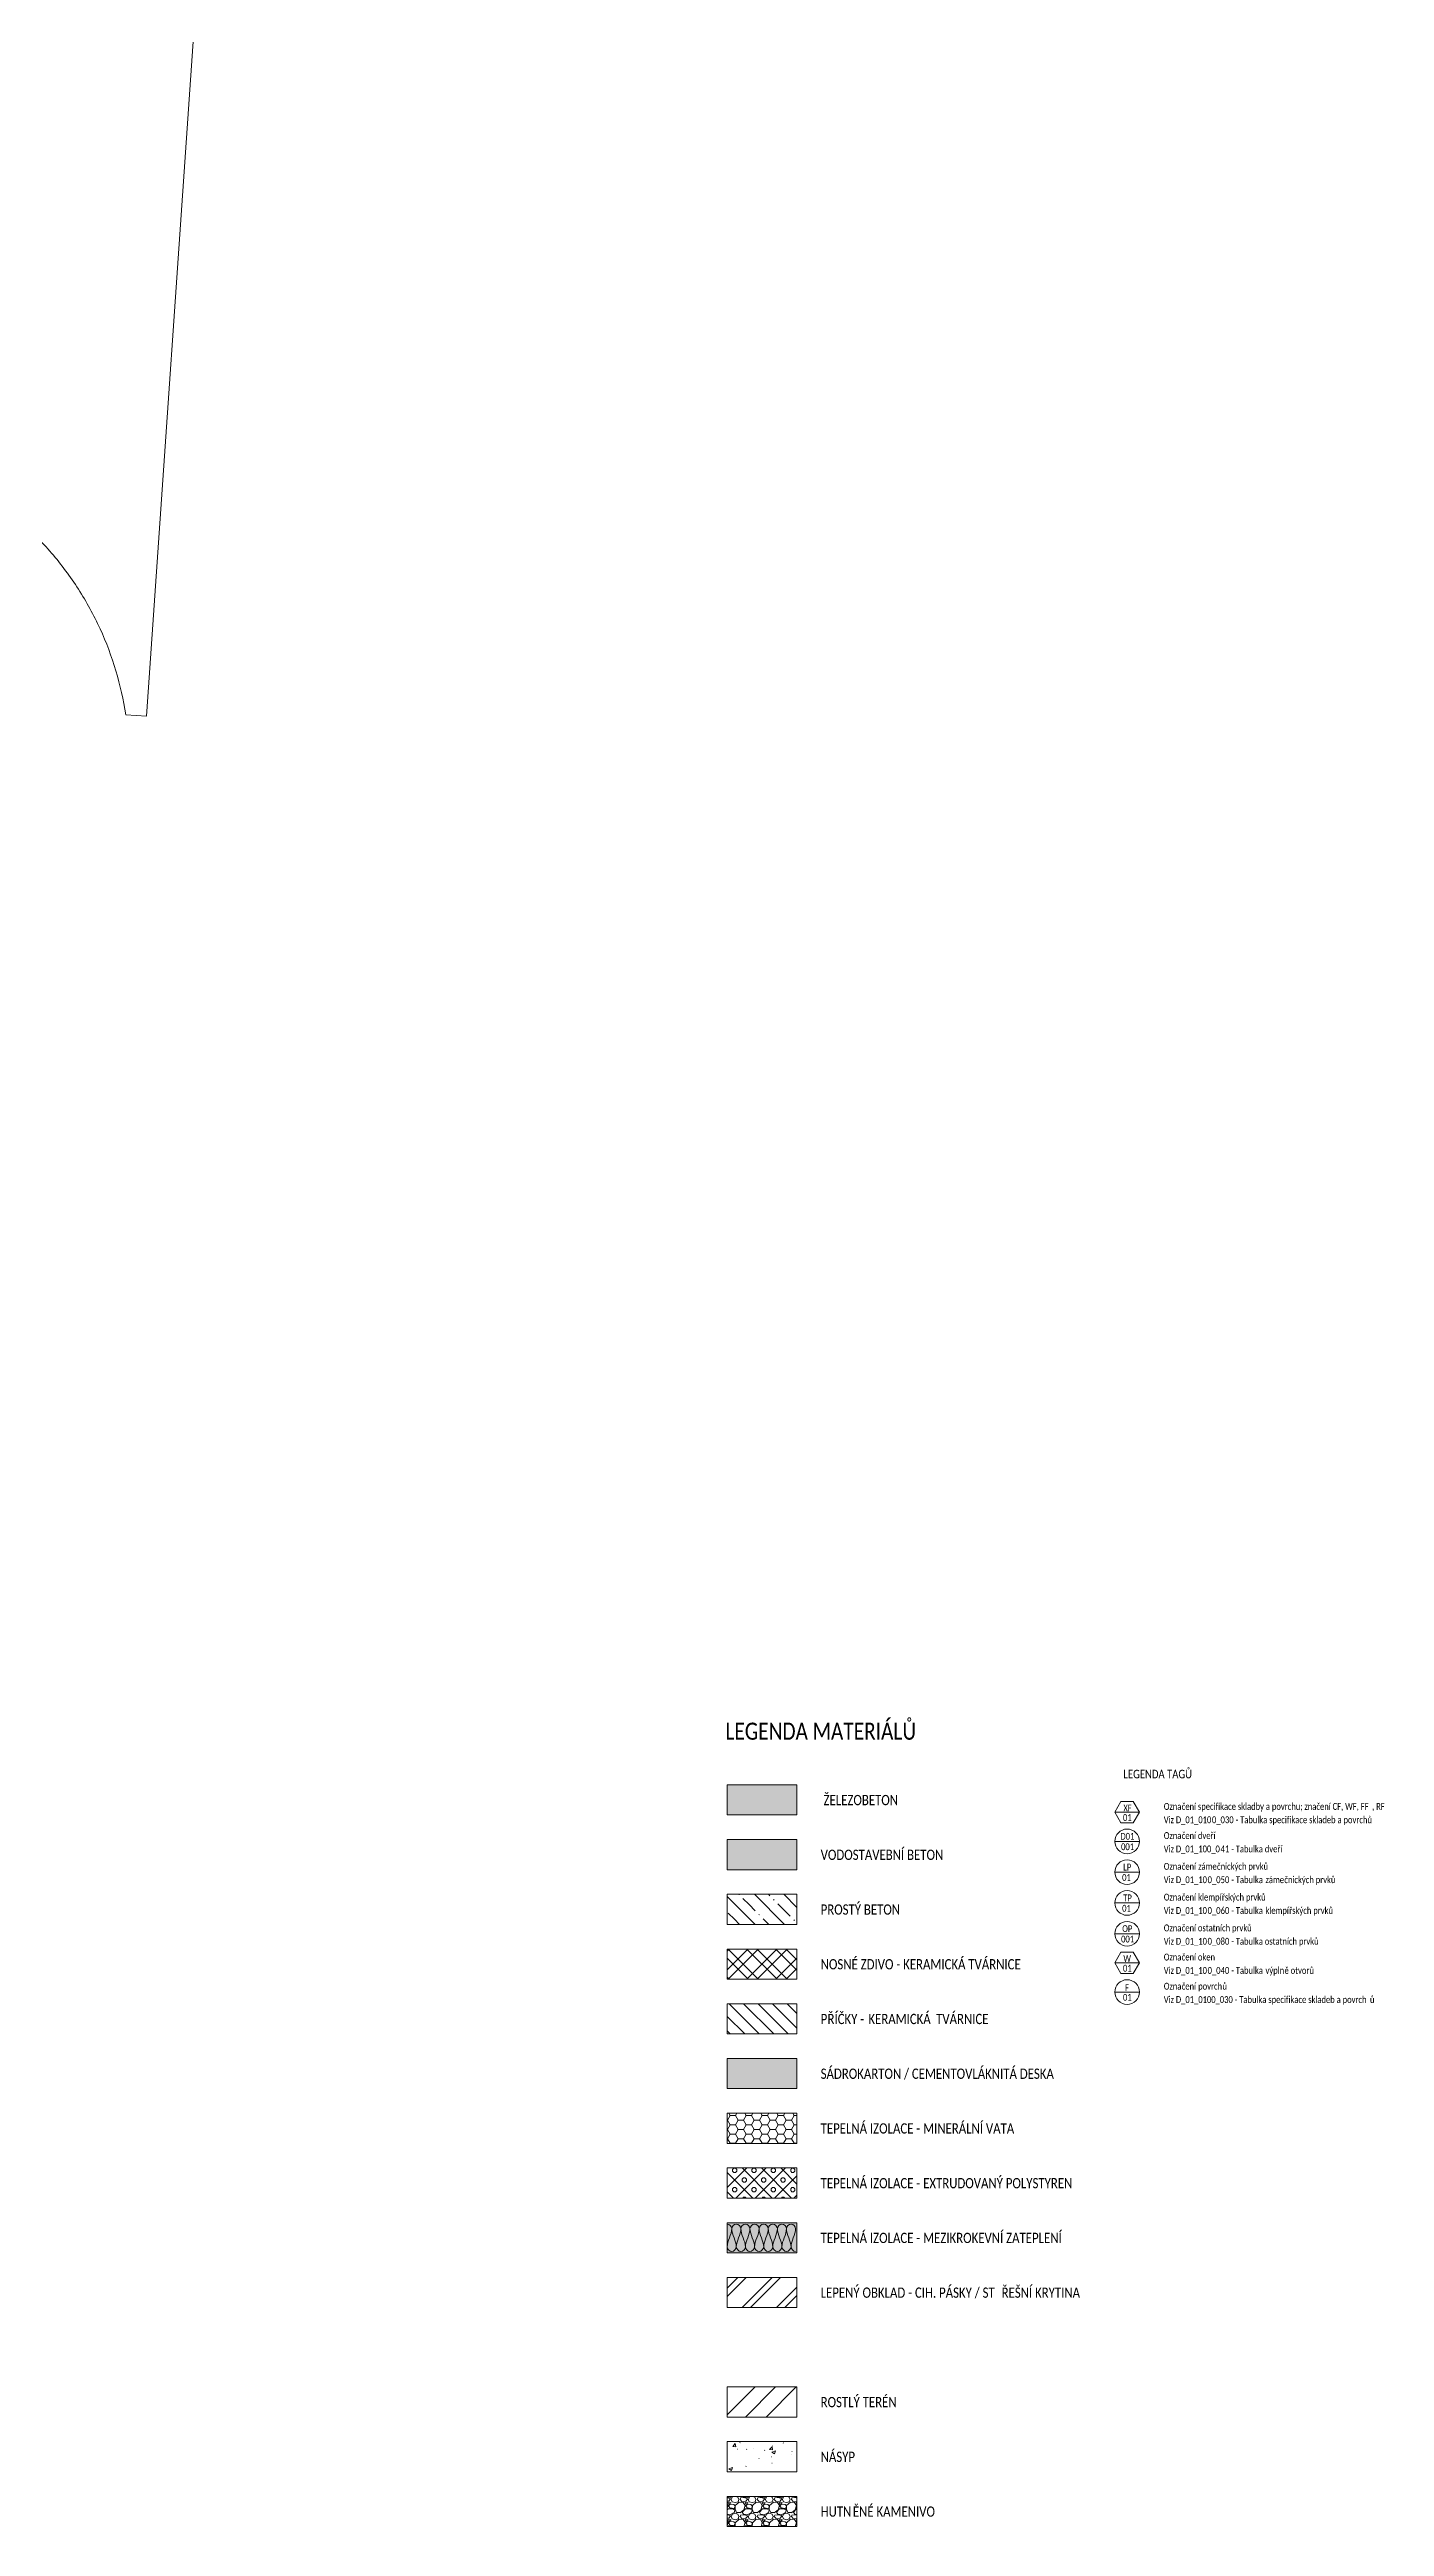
# Model space of a CAD drawing. Header units: millimetres. Extents: x 51291 to 245431, y -8645 to 72638.
# Drawn here: x 208496 to 228013, y -8645 to 27561 of the extents above; entities that cross this region are included whole.
import ezdxf

# ---------------------------------------------------------------- set-up
doc = ezdxf.new("R2010")
doc.units = ezdxf.units.MM
for name, color, linetype, lineweight in [('A-DETL-____-OTLN', 9, 'Continuous', 25), ('A-DETL-____-THIN', 9, 'Continuous', 9), ('A-DETL-GENF-OTLN', 9, 'Continuous', 9), ('A-FLOR-LEVL-OTLN', 9, 'Continuous', 9), ('G-____-____-TEXT', 9, 'Continuous', 5)]:
    doc.layers.add(name, color=color, linetype=linetype, lineweight=lineweight)
doc.styles.add('Calibri', font='calibri.ttf', dxfattribs={"width": 0.8, "height": 150})
doc.styles.add('Calibri_1', font='calibri.ttf', dxfattribs={"width": 0.8, "height": 250})
doc.styles.add('Calibri_2', font='calibri.ttf', dxfattribs={"width": 0.8, "height": 100})
doc.styles.add('Calibri_3', font='calibri.ttf', dxfattribs={"width": 0.8, "height": 125})

msp = doc.modelspace()

# ---------------------------------------------------------------- hatches: boundary and pattern name
at = {"layer": 'A-DETL-GENF-OTLN'}
for color, points in [(254, [(219423.5, 1755.1), (219423.5, 2195.1), (218403.5, 2195.1), (218403.5, 1755.1)]), (254, [(219423.5, 955.1), (219423.5, 1395.1), (218403.5, 1395.1), (218403.5, 955.1)]), (255, [(219423.5, -2244.9), (219423.5, -1804.9), (218403.5, -1804.9), (218403.5, -2244.9)]), (255, [(219423.5, -4644.9), (219423.5, -4204.9), (218403.5, -4204.9), (218403.5, -4644.9)])]:
    msp.add_hatch(color=color, dxfattribs=at).paths.add_polyline_path(points)
at = {"layer": 'A-DETL-GENF-OTLN', "lineweight": 5}
h = msp.add_hatch(dxfattribs=at)
h.set_pattern_fill('FP_47', color=50, style=0, pattern_type=2)
h.set_pattern_definition([(315, (215517.53, 0), (215.526, 215.526), []), (315, (215517.53, 203.2), (215.526, 215.526), [127, -76.2, 12.7, -76.2, -127]), (315, (215517.53, 203.2), (215.526, 215.526), [-292.1, 127, 0])])
h.paths.add_polyline_path([(219423.5, 155.1), (219423.5, 595.1), (218403.5, 595.1), (218403.5, 155.1)])
h = msp.add_hatch(dxfattribs=at)
h.set_pattern_fill('FP_41', color=50, style=0, pattern_type=2)
h.set_pattern_definition([(45, (215517.53, 0), (-212.132, 212.132), []), (45, (215667.53, 0), (-212.132, 212.132), []), (315, (215517.53, 0), (212.132, 212.132), []), (315, (215667.53, 0), (212.132, 212.132), [])])
h.paths.add_polyline_path([(219423.5, -644.9), (219423.5, -204.9), (218403.5, -204.9), (218403.5, -644.9)])
h = msp.add_hatch(dxfattribs=at)
h.set_pattern_fill('FP_43', color=50, style=0, pattern_type=2)
h.set_pattern_definition([(135, (215517.53, 0), (-106.066, -106.066), [])])
h.paths.add_polyline_path([(219423.5, -1444.9), (219423.5, -1004.9), (218403.5, -1004.9), (218403.5, -1444.9)])
h = msp.add_hatch(dxfattribs=at)
h.set_pattern_fill('FP_42', color=50, style=0, pattern_type=2)
h.set_pattern_definition([(0, (215517.53, 0), (117.188, 67.658), [78.125, -156.25]), (120, (215517.53, 0), (-117.18755, 67.6588), [78.125, -156.25]), (60, (215517.53, 0), (-5e-05, 135.3159), [0, -156.25, 78.125, 0])])
h.paths.add_polyline_path([(219423.5, -3044.9), (219423.5, -2604.9), (218403.5, -2604.9), (218403.5, -3044.9)])
h = msp.add_hatch(dxfattribs=at)
h.set_pattern_fill('FP_45', color=50, style=0, pattern_type=2)
h.set_pattern_definition([(45, (215588.24, 0), (-141.421, 141.421), []), (0, (215813.58, 66.24), (141.421, 141.421), [25, -257.843]), (45, (215838.58, 66.24), (-141.421, 141.421), [25, -175]), (90, (215856.26, 83.92), (-141.421, 141.421), [25, -257.843]), (135, (215856.26, 108.92), (-141.421, -141.421), [25, -175]), (0, (215813.58, 126.6), (141.421, 141.421), [25, -257.843]), (45, (215795.9, 108.92), (-141.421, 141.421), [25, -175]), (90, (215795.9, 83.92), (-141.421, 141.421), [25, -257.843]), (135, (215813.58, 66.24), (-141.421, -141.421), [25, -175]), (135, (215781.08, 0), (-141.421, -141.421), [])])
h.paths.add_polyline_path([(219423.5, -3844.9), (219423.5, -3404.9), (218403.5, -3404.9), (218403.5, -3844.9)])
h = msp.add_hatch(dxfattribs=at)
h.set_pattern_fill('FP_48', color=50, style=0, pattern_type=2)
h.set_pattern_definition([(45, (215517.53, 0), (-251.447, 251.447), []), (45, (215517.53, 381), (-251.447, 251.447), [])])
h.paths.add_polyline_path([(219423.5, -5444.9), (219423.5, -5004.9), (218403.5, -5004.9), (218403.5, -5444.9)])
h = msp.add_hatch(dxfattribs=at)
h.set_pattern_fill('FP_44', color=8, style=0, pattern_type=2)
h.set_pattern_definition([(45, (215517.5, 0), (-707.11, 707.11), []), (45, (215817.5, 0), (-707.11, 707.11), []), (45, (216117.5, 0), (-707.11, 707.11), [])])
h.paths.add_polyline_path([(219423.5, -7044.9), (219423.5, -6604.9), (218403.5, -6604.9), (218403.5, -7044.9)])
h = msp.add_hatch(dxfattribs=at)
h.set_pattern_fill('FP_46', color=8, style=0, pattern_type=2)
h.set_pattern_definition([(50, (215517.53, 0), (537.945, -47.064), [56.25, -618.75]), (355, (215517.5, 0), (-104.064, 564.144), [45, -495]), (100.451, (215562.36, -3.9), (433.886, 517.077), [47.805, -525.857]), (46.184, (215517.5, 150), (800.43, -124.14), [84.375, -928.125]), (96.636, (215584.2, 139.66), (700.99, 730.59), [71.71, -788.785]), (351.184, (215517.5, 150), (701, 730.586), [67.5, -742.5]), (21, (215592.53, 112.5), (447.68, -301.964), [56.25, -618.75]), (326, (215592.5, 112.5), (182.487, 543.863), [45, -495]), (71.451, (215629.83, 87.34), (630.17, 241.893), [47.805, -525.857]), (37.5, (215517.53, 0), (9.12, 249.6704), [3.353, -485.647, 3.353, -499.147, -496.875]), (37.5, (215517.53, 0), (9.12, 249.6704), [-991.5, 3.353, -493.522]), (7.5, (215517.53, 0), (197.302, 295.809), [3.353, -283.147, 3.353, -474.397, -189.375]), (7.5, (215517.53, 0), (197.302, 295.809), [-764.25, 3.353, -186.022]), (327.5, (215350.28, 0), (400.367, -16.916), [3.353, -184.147, 3.353, -581.647, -776.25]), (327.5, (215350.28, 0), (400.367, -16.916), [-772.5, 3.353, -772.897]), (317.5, (215275.28, 0), (437.39, 75.079), [3.353, -240.397, 3.353, -385.147, -551.25]), (317.5, (215275.28, 0), (437.39, 75.079), [-632.25, 3.353, -547.897])])
h.paths.add_polyline_path([(219423.5, -7844.9), (219423.5, -7404.9), (218403.5, -7404.9), (218403.5, -7844.9)])
h = msp.add_hatch(dxfattribs=at)
h.set_pattern_fill('FP_49', color=8, style=0, pattern_type=2)
h.set_pattern_definition([(228.013, (215697.527, 250), (-1999.991723, -2250.006964), [33.634, -3329.772]), (184.97, (215675.027, 225), (2999.998726, 250.013264), [57.717, -5713.981]), (132.51, (215617.527, 220), (2499.979187, -2750.019652), [40.697, -4029.008]), (267.274, (215520.027, 157.5), (249.972575, 5000.001395), [52.559, -5203.389]), (292.834, (215517.527, 105), (-1250.01776, 2999.992194), [51.539, -5102.343]), (357.274, (215537.527, 57.5), (-5000.001395, 249.972575), [52.56, -5203.39]), (37.694, (215590.027, 55), (-3250.010563, -2499.986257), [69.507, -6881.212]), (72.255, (215645.027, 97.5), (1750.0316505, 5499.98958), [65.622, -6496.58]), (121.43, (215665.027, 160), (-2000.024534, 3249.984927), [52.737, -5221.018]), (175.236, (215637.527, 205), (2749.998263, -250.01681), [60.208, -2950.191]), (222.397, (215577.527, 210), (-3000.020852, -2749.976908), [77.862, -7708.344]), (138.814, (215767.527, 155), (-1749.99793, 1500.00222), [26.575, -2630.961]), (171.469, (215747.527, 172.5), (3249.997542, -500.013532), [50.559, -5005.378]), (225, (215697.53, 180), (3e-14, -250.0004), [35.355, -318.198]), (203.199, (215680.027, 210), (1249.99625, 500.00952), [19.039, -1884.904]), (291.801, (215662.527, 202.5), (-249.99442, 750.00167), [26.926, -1319.365]), (30.964, (215672.527, 177.5), (749.9972, 500.0032), [43.732, -1414.006]), (161.565, (215710.03, 200), (500.00015, -250.0006), [31.623, -758.947]), (16.39, (215517.527, 202.5), (2499.993595, 750.019613), [44.3, -4385.711]), (70.346, (215560.027, 215), (-1000.00873, -2749.997195), [37.165, -3679.352]), (293.199, (215710.027, 250), (-500.00952, 1249.99625), [38.079, -1865.865]), (343.61, (215725.027, 215), (-2499.993595, 750.019613), [44.3, -4385.711]), (339.444, (215517.527, 47.5), (-1250.000315, 499.99868), [42.72, -2093.281]), (294.775, (215557.527, 32.5), (-1249.99302, 2750.003142), [35.794, -3543.661]), (66.801, (215712.527, 0), (500.00952, 1249.99625), [38.079, -1865.864]), (17.354, (215727.527, 35), (-3250.00058, -999.998387), [41.908, -4148.856]), (69.444, (215590.027, 0), (-499.99868, -1250.000315), [21.36, -2114.641]), (101.31, (215697.527, 0), (-250.0012, 1000), [12.748, -1262.007]), (165.964, (215695.027, 12.5), (750.00125, -249.99696), [51.539, -979.237]), (186.009, (215645.027, 25), (2500.000239, 249.999358), [47.762, -4728.481]), (303.69, (215672.53, 155), (-249.9989, 500.0004), [36.055, -865.332]), (353.157, (215692.527, 125), (4249.997878, -500.016557), [62.949, -6231.891]), (60.945, (215755.027, 117.5), (-1000.011884, -1749.99302), [25.739, -2548.168]), (90, (215767.53, 140), (-250, 250), [15, -235]), (120.256, (215640.027, 32.5), (999.986936, -1750.007343), [34.731, -3438.38]), (48.013, (215622.527, 62.5), (1999.991723, 2250.006964), [67.268, -3296.138]), (0, (215667.53, 112.5), (250, 250), [65, -185]), (325.305, (215732.527, 112.5), (-2500.004958, 1749.993015), [39.528, -3913.318]), (254.055, (215765.027, 90), (-249.99316, -1000.00147), [36.4, -1783.627]), (207.646, (215755.027, 55), (-4749.998962, -2500.001369), [59.266, -5867.369]), (175.426, (215702.527, 27.5), (-3249.999683, 250.004622), [62.7, -6207.268])])
h.paths.add_polyline_path([(219423.5, -8644.9), (219423.5, -8204.9), (218403.5, -8204.9), (218403.5, -8644.9)])

# ---------------------------------------------------------------- linework, layer by layer
at = {"layer": 'A-DETL-____-OTLN', "lineweight": 9}
for points in [[(218403.5, -4224.9), (218434.9, -4224.9), (218470.1, -4260.1), (218470.1, -4291.5)], [(218470.1, -4291.5), (218470.1, -4383.2), (218403.5, -4466.6), (218403.5, -4558.2)], [(218470.1, -4291.5), (218470.1, -4260.1), (218536.8, -4189.6), (218603.5, -4260.1), (218603.5, -4291.5)], [(218536.8, -4558.2), (218536.8, -4466.6), (218470.1, -4383.2), (218470.1, -4291.5)], [(218603.5, -4291.5), (218603.5, -4383.2), (218536.8, -4466.6), (218536.8, -4558.2)], [(218603.5, -4291.5), (218603.5, -4260.1), (218670.1, -4189.6), (218736.8, -4260.1), (218736.8, -4291.5)], [(218670.1, -4558.2), (218670.1, -4466.6), (218603.5, -4383.2), (218603.5, -4291.5)], [(218736.8, -4291.5), (218736.8, -4383.2), (218670.1, -4466.6), (218670.1, -4558.2)], [(218736.8, -4291.5), (218736.8, -4260.1), (218803.5, -4189.6), (218870.1, -4260.1), (218870.1, -4291.5)], [(218803.5, -4558.2), (218803.5, -4466.6), (218736.8, -4383.2), (218736.8, -4291.5)], [(218870.1, -4291.5), (218870.1, -4383.2), (218803.5, -4466.6), (218803.5, -4558.2)], [(218870.1, -4291.5), (218870.1, -4260.1), (218936.8, -4189.6), (219003.5, -4260.1), (219003.5, -4291.5)], [(218936.8, -4558.2), (218936.8, -4466.6), (218870.1, -4383.2), (218870.1, -4291.5)], [(219003.5, -4291.5), (219003.5, -4383.2), (218936.8, -4466.6), (218936.8, -4558.2)], [(219003.5, -4291.5), (219003.5, -4260.1), (219070.1, -4189.6), (219136.8, -4260.1), (219136.8, -4291.5)], [(219070.1, -4558.2), (219070.1, -4466.6), (219003.5, -4383.2), (219003.5, -4291.5)], [(219136.8, -4291.5), (219136.8, -4383.2), (219070.1, -4466.6), (219070.1, -4558.2)], [(219136.8, -4291.5), (219136.8, -4260.1), (219203.5, -4189.6), (219270.1, -4260.1), (219270.1, -4291.5)], [(219203.5, -4558.2), (219203.5, -4466.6), (219136.8, -4383.2), (219136.8, -4291.5)], [(219270.1, -4291.5), (219270.1, -4383.2), (219203.5, -4466.6), (219203.5, -4558.2)], [(219270.1, -4291.5), (219270.1, -4260.1), (219336.8, -4189.6), (219403.5, -4260.1), (219403.5, -4291.5)], [(219336.8, -4558.2), (219336.8, -4466.6), (219270.1, -4383.2), (219270.1, -4291.5)], [(219403.5, -4291.5), (219403.5, -4383.2), (219336.8, -4466.6), (219336.8, -4558.2)], [(218403.5, -4558.2), (218403.5, -4589.6), (218470.1, -4660.1), (218536.8, -4589.6), (218536.8, -4558.2)], [(218536.8, -4558.2), (218536.8, -4589.6), (218603.5, -4660.1), (218670.1, -4589.6), (218670.1, -4558.2)], [(218670.1, -4558.2), (218670.1, -4589.6), (218736.8, -4660.1), (218803.5, -4589.6), (218803.5, -4558.2)], [(218803.5, -4558.2), (218803.5, -4589.6), (218870.1, -4660.1), (218936.8, -4589.6), (218936.8, -4558.2)], [(218936.8, -4558.2), (218936.8, -4589.6), (219003.5, -4660.1), (219070.1, -4589.6), (219070.1, -4558.2)], [(219070.1, -4558.2), (219070.1, -4589.6), (219136.8, -4660.1), (219203.5, -4589.6), (219203.5, -4558.2)], [(219203.5, -4558.2), (219203.5, -4589.6), (219270.1, -4660.1), (219336.8, -4589.6), (219336.8, -4558.2)], [(219336.8, -4558.2), (219336.8, -4589.6), (219372, -4624.9), (219403.5, -4624.9)]]:
    msp.add_open_spline(points, degree=3, dxfattribs=at)
at = {"layer": 'A-DETL-____-THIN'}
for p, q in [((219423.5, 2195.1), (218403.5, 2195.1)), ((218403.5, 2195.1), (218403.5, 1755.1)), ((219423.5, 1755.1), (219423.5, 2195.1)), ((224160.4, 1950.6), (224070.4, 1794.7)), ((224160.4, 1950.6), (224340.4, 1950.6)), ((224340.4, 1950.6), (224430.4, 1794.7)), ((218403.5, 1755.1), (219423.5, 1755.1)), ((224430.4, 1794.7), (224070.4, 1794.7)), ((224160.4, 1638.8), (224070.4, 1794.7)), ((224160.4, 1638.8), (224340.4, 1638.8)), ((224340.4, 1638.8), (224430.4, 1794.7)), ((219423.5, 1395.1), (218403.5, 1395.1)), ((218403.5, 1395.1), (218403.5, 955.1)), ((219423.5, 955.1), (219423.5, 1395.1)), ((224430.4, 1368.8), (224070.4, 1368.8)), ((218403.5, 955.1), (219423.5, 955.1)), ((224430.4, 918.8), (224070.4, 918.8)), ((219423.5, 595.1), (218403.5, 595.1)), ((218403.5, 595.1), (218403.5, 155.1)), ((219423.5, 155.1), (219423.5, 595.1)), ((224430.4, 468.8), (224070.4, 468.8)), ((218403.5, 155.1), (219423.5, 155.1)), ((224430.4, 18.8), (224070.4, 18.8)), ((219423.5, -204.9), (218403.5, -204.9)), ((218403.5, -204.9), (218403.5, -644.9)), ((219423.5, -644.9), (219423.5, -204.9)), ((224160.4, -251.2), (224070.4, -407.1)), ((224160.4, -251.2), (224340.4, -251.2)), ((224340.4, -251.2), (224430.4, -407.1)), ((218403.5, -644.9), (219423.5, -644.9)), ((224430.4, -407.1), (224070.4, -407.1)), ((224160.4, -563), (224070.4, -407.1)), ((224160.4, -563), (224340.4, -563)), ((224340.4, -563), (224430.4, -407.1)), ((219423.5, -1004.9), (218403.5, -1004.9)), ((218403.5, -1004.9), (218403.5, -1444.9)), ((219423.5, -1444.9), (219423.5, -1004.9)), ((224430.4, -833), (224070.4, -833)), ((218403.5, -1444.9), (219423.5, -1444.9)), ((219423.5, -1804.9), (218403.5, -1804.9)), ((218403.5, -1804.9), (218403.5, -2244.9)), ((219423.5, -2244.9), (219423.5, -1804.9)), ((218403.5, -2244.9), (219423.5, -2244.9)), ((219423.5, -2604.9), (218403.5, -2604.9)), ((218403.5, -2604.9), (218403.5, -3044.9)), ((219423.5, -3044.9), (219423.5, -2604.9)), ((218403.5, -3044.9), (219423.5, -3044.9)), ((219423.5, -3404.9), (218403.5, -3404.9)), ((218403.5, -3404.9), (218403.5, -3844.9)), ((219423.5, -3844.9), (219423.5, -3404.9)), ((218403.5, -3844.9), (219423.5, -3844.9)), ((219423.5, -4204.9), (218403.5, -4204.9)), ((218403.5, -4204.9), (218403.5, -4644.9)), ((219423.5, -4644.9), (219423.5, -4204.9)), ((218403.5, -4644.9), (219423.5, -4644.9)), ((219423.5, -5004.9), (218403.5, -5004.9)), ((218403.5, -5004.9), (218403.5, -5444.9)), ((219423.5, -5444.9), (219423.5, -5004.9)), ((218403.5, -5444.9), (219423.5, -5444.9)), ((219423.5, -6604.9), (218403.5, -6604.9)), ((218403.5, -6604.9), (218403.5, -7044.9)), ((219423.5, -7044.9), (219423.5, -6604.9)), ((218403.5, -7044.9), (219423.5, -7044.9)), ((219423.5, -7404.9), (218403.5, -7404.9)), ((218403.5, -7404.9), (218403.5, -7844.9)), ((219423.5, -7844.9), (219423.5, -7404.9)), ((218403.5, -7844.9), (219423.5, -7844.9)), ((219423.5, -8204.9), (218403.5, -8204.9)), ((218403.5, -8204.9), (218403.5, -8644.9)), ((219423.5, -8644.9), (219423.5, -8204.9)), ((218403.5, -8644.9), (219423.5, -8644.9))]:
    msp.add_line(p, q, dxfattribs=at)
for centre in [(224250.4, 1368.8), (224250.4, 918.8), (224250.4, 468.8), (224250.4, 18.8), (224250.4, -833)]:
    msp.add_circle(centre, 180, dxfattribs=at)
at = {"layer": 'A-FLOR-LEVL-OTLN'}
for p, q in [((209914.2, 17816.1), (210853.5, 31395.3)), ((209609.9, 17837.1), (209914.2, 17816.1))]:
    msp.add_line(p, q, dxfattribs=at)
msp.add_open_spline([(206354.1, 21623.9), (206563.7, 21559), (206973.6, 21399.7), (207549.2, 21077.3), (208074.2, 20677.7), (208538.2, 20208.7), (208932.3, 19679.6), (209248.6, 19100.7), (209481.1, 18483.2), (209577.1, 18054), (209609.9, 17837.1)], degree=3, dxfattribs=at)

# ---------------------------------------------------------------- texts
at = {"layer": 'G-____-____-TEXT', "color": 7, "lineweight": 9, "attachment_point": 1}
for s, insert, char_height, width, style in [('LEGENDA MATERIÁL', (218378, 3104.7), 250, 3136.202, 'Calibri_1'), ('Ů', (220965.6, 3104.7), 250, 243.713, 'Calibri_1'), ('LEGENDA TAG', (224196.2, 2415.4), 125, 1093.502, 'Calibri_3'), ('Ů', (225098.4, 2415.4), 125, 121.857, 'Calibri_3'), (' ŽELEZOBETON', (219769.9, 2048), 150, 1436.624, 'Calibri'), ('XF', (224195.8, 1907.6), 100, 150.717, 'Calibri_2'), ('Ozna', (224786.6, 1929.8), 100, 317.468, 'Calibri_2'), ('čení specifikace skladby a povrchu; značení CF, WF, FF', (225048.6, 1929.8), 100, 3373.501, 'Calibri_2'), (', RF', (227832, 1929.8), 100, 227.679, 'Calibri_2'), ('D01', (224153, 1493.4), 100, 250.126, 'Calibri_2'), ('01', (224189.8, 1767.1), 100, 153.924, 'Calibri_2'), ('Viz D_01_010', (224786.6, 1734.6), 100, 852.996, 'Calibri_2'), ('Ozna', (224786.6, 1503.9), 100, 317.468, 'Calibri_2'), ('čení dveří', (225048.6, 1503.9), 100, 609.283, 'Calibri_2'), ('0', (225490.4, 1734.6), 100, 76.962, 'Calibri_2'), ('_0', (225553.9, 1734.6), 100, 153.924, 'Calibri_2'), ('30', (225680.9, 1734.6), 100, 153.924, 'Calibri_2'), (' - Tabulka specifikace skladeb a povrchů', (225807.9, 1734.6), 100, 2494.852, 'Calibri_2'), ('VODOSTAVEBNÍ BETON', (219769.9, 1248), 150, 2276.793, 'Calibri'), ('001', (224162.7, 1341.2), 100, 230.886, 'Calibri_2'), ('Viz D_01_100_0', (224786.6, 1308.8), 100, 1006.919, 'Calibri_2'), ('4', (225617.4, 1308.8), 100, 76.962, 'Calibri_2'), ('1 - Tabulka dveří', (225680.9, 1308.8), 100, 1035.78, 'Calibri_2'), ('01', (224177.7, 891.2), 100, 153.924, 'Calibri_2'), ('LP', (224193.8, 1043.4), 100, 144.304, 'Calibri_2'), ('Viz D_01_10', (224786.6, 858.8), 100, 776.033, 'Calibri_2'), ('Ozna', (224786.6, 1053.9), 100, 317.468, 'Calibri_2'), ('čení ', (225048.6, 1053.9), 100, 291.814, 'Calibri_2'), ('záme', (225289.3, 1053.9), 100, 333.502, 'Calibri_2'), ('0', (225426.9, 858.8), 100, 76.962, 'Calibri_2'), ('_0', (225490.4, 858.8), 100, 153.924, 'Calibri_2'), ('čnických prvků', (225564.5, 1053.9), 100, 920.337, 'Calibri_2'), ('50', (225617.4, 858.8), 100, 153.924, 'Calibri_2'), (' - Tabulka ', (225744.4, 858.8), 100, 641.35, 'Calibri_2'), ('záme', (226273.6, 858.8), 100, 333.502, 'Calibri_2'), ('čnických prvků', (226548.8, 858.8), 100, 920.337, 'Calibri_2'), ('PROSTÝ BETON', (219769.9, 448), 150, 1475.105, 'Calibri'), ('01', (224177.7, 441.2), 100, 153.924, 'Calibri_2'), ('TP', (224193.8, 593.4), 100, 153.924, 'Calibri_2'), ('Viz D_01_10', (224786.6, 408.8), 100, 776.033, 'Calibri_2'), ('Ozna', (224786.6, 603.9), 100, 317.468, 'Calibri_2'), ('čení ', (225048.6, 603.9), 100, 291.814, 'Calibri_2'), ('klempí', (225289.3, 603.9), 100, 420.084, 'Calibri_2'), ('0', (225426.9, 408.8), 100, 76.962, 'Calibri_2'), ('_0', (225490.4, 408.8), 100, 153.924, 'Calibri_2'), ('60', (225617.4, 408.8), 100, 153.924, 'Calibri_2'), ('řských prvků', (225635.9, 603.9), 100, 792.067, 'Calibri_2'), (' - Tabulka ', (225744.4, 408.8), 100, 641.35, 'Calibri_2'), ('klempí', (226273.6, 408.8), 100, 420.084, 'Calibri_2'), ('řských prvků', (226620.2, 408.8), 100, 792.067, 'Calibri_2'), ('OP', (224178.8, 143.4), 100, 182.785, 'Calibri_2'), ('Ozna', (224786.6, 153.9), 100, 317.468, 'Calibri_2'), ('čení ostatních prvků', (225048.6, 153.9), 100, 1260.253, 'Calibri_2'), ('NOSNÉ ZDIVO - KERAMICKÁ TVÁRNICE', (219769.9, -352), 150, 3694.176, 'Calibri'), ('001', (224162.7, -8.8), 100, 230.886, 'Calibri_2'), ('W', (224195.8, -294.1), 100, 137.89, 'Calibri_2'), ('Viz D_01_10', (224786.6, -41.2), 100, 776.033, 'Calibri_2'), ('Ozna', (224786.6, -272), 100, 317.468, 'Calibri_2'), ('čení oken', (225048.6, -272), 100, 599.662, 'Calibri_2'), ('0', (225426.9, -41.2), 100, 76.962, 'Calibri_2'), ('_0', (225490.4, -41.2), 100, 153.924, 'Calibri_2'), ('80', (225617.4, -41.2), 100, 153.924, 'Calibri_2'), (' - Tabulka ostatních prvků', (225744.4, -41.2), 100, 1609.789, 'Calibri_2'), ('01', (224189.8, -434.6), 100, 153.924, 'Calibri_2'), ('F', (224220.8, -720), 100, 70.549, 'Calibri_2'), ('Viz D_01_10', (224786.6, -467.1), 100, 776.033, 'Calibri_2'), ('Ozna', (224786.6, -697.9), 100, 317.468, 'Calibri_2'), ('čení ', (225048.6, -697.9), 100, 291.814, 'Calibri_2'), ('povrch', (225289.3, -697.9), 100, 429.704, 'Calibri_2'), ('0', (225426.9, -467.1), 100, 76.962, 'Calibri_2'), ('_0', (225490.4, -467.1), 100, 153.924, 'Calibri_2'), ('40', (225617.4, -467.1), 100, 153.924, 'Calibri_2'), ('ů', (225643.9, -697.9), 100, 80.169, 'Calibri_2'), (' - Tabulka ', (225744.4, -467.1), 100, 641.35, 'Calibri_2'), ('výpln', (226273.6, -467.1), 100, 336.709, 'Calibri_2'), ('ě otvorů', (226551.4, -467.1), 100, 529.114, 'Calibri_2'), ('01', (224189.8, -860.5), 100, 153.924, 'Calibri_2'), ('Viz D_01_0100_030 - Tabulka specifikace skladeb a povrch', (224786.6, -893), 100, 3652.488, 'Calibri_2'), ('ů', (227800.2, -893), 100, 80.169, 'Calibri_2'), ('P', (219769.9, -1152), 150, 121.856, 'Calibri'), ('ŘÍČKY - ', (219870.5, -1152), 150, 724.725, 'Calibri'), ('KERAMICKÁ', (220468.4, -1152), 150, 1148.016, 'Calibri'), (' TVÁRNICE', (221415.6, -1152), 150, 1019.746, 'Calibri'), ('SÁDROKARTON / CEMENTOVLÁKNITÁ DESKA', (219769.9, -1952), 150, 4316.286, 'Calibri'), ('TEPELNÁ IZOLACE - MINERÁLNÍ VATA', (219769.9, -2752), 150, 3572.32, 'Calibri'), ('TEPELNÁ IZOLACE - EXTRUDOVANÝ POLYSTYREN', (219769.9, -3552), 150, 4662.614, 'Calibri'), ('TEPELNÁ IZOLACE - MEZIKROKEVNÍ ZATEPLENÍ', (219769.9, -4352), 150, 4450.969, 'Calibri'), ('LEPENÝ OBKLAD - CIH. PÁSKY / ST', (219769.9, -5152), 150, 3206.75, 'Calibri'), ('ŘEŠNÍ KRYTINA', (222415.7, -5152), 150, 1443.037, 'Calibri'), ('ROSTLÝ TERÉN', (219769.9, -6752), 150, 1410.97, 'Calibri'), ('NÁSYP', (219769.9, -7552), 150, 634.937, 'Calibri'), ('ĚNÉ KAMENIVO', (220240.9, -8352), 150, 1519.999, 'Calibri'), ('HUTN', (219769.9, -8352), 150, 570.802, 'Calibri')]:
    msp.add_mtext(s, dxfattribs=dict(at, insert=insert, char_height=char_height, width=width, style=style))

doc.saveas('drawing.dxf')
